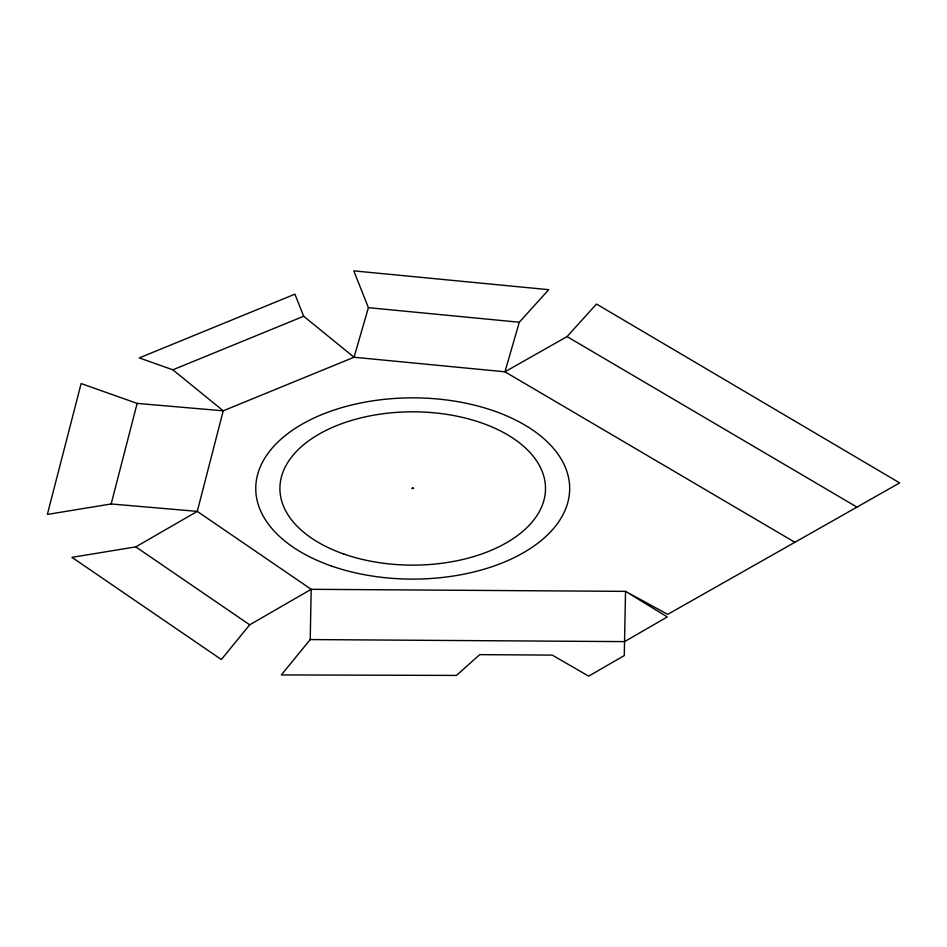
<?xml version="1.0" encoding="UTF-8"?>
<svg xmlns="http://www.w3.org/2000/svg" width="947" height="947" viewBox="0 0 947 947"><rect width="100%" height="100%" fill="white"/><g stroke="black" fill="none" stroke-linecap="round" stroke-linejoin="round"><path stroke-width="1.42" d="M310.214 639.568L624.547 641.616L667.292 616.935L625.529 591.366L667.718 614.354L899.65 482.911L596.48 304.046L567.064 336.599L504.952 371.804L519.299 322.24L548.715 289.687L353.776 270.866L368.407 307.668L354.048 357.244L303.679 316.251L294.896 294.174L139.268 357.907L172.863 369.815L223.232 410.809L197.272 511.38L135.788 546.881L71.96 557.345L221.349 659.526L249.7 624.807L311.196 589.306L625.529 591.366L624.274 655.584L588.679 676.134L552.267 655.111L479.727 654.637L456.454 675.424L281.342 674.927L310.214 639.568L311.196 589.306L197.272 511.38L111.166 503.97L47.35 514.434L81.134 383.547L137.126 403.41L223.232 410.809L354.048 357.244L504.952 371.804L794.876 542.288M111.166 503.97L137.126 403.41M172.863 369.815L303.679 316.251M368.407 307.668L519.299 322.24M567.064 336.599L856.952 507.107M135.788 546.881L249.7 624.807M412.714 487.977L411.862 488.474L413.579 488.474L412.714 487.977M331.13 565.904A156.965 90.628 0 0 0 569.644 490.558A156.965 90.628 0 0 0 337.381 408.974A156.965 90.628 0 0 0 331.13 565.904M343.702 553.971A132.793 76.66 0 0 0 545.472 490.238A132.793 76.66 0 0 0 348.981 421.214A132.793 76.66 0 0 0 343.702 553.971"/></g></svg>
